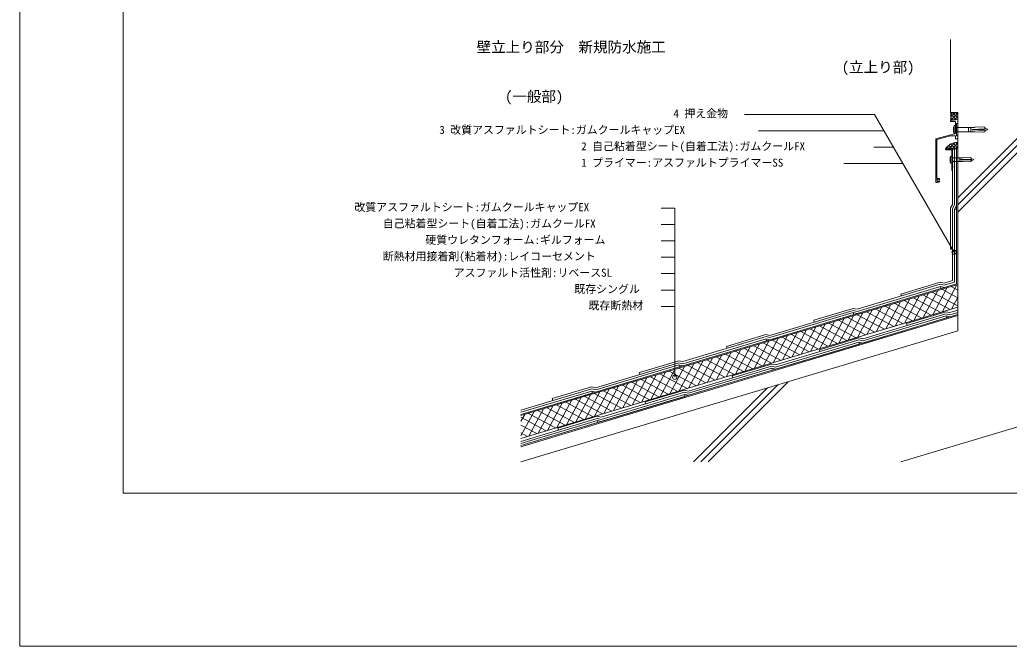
# Model space of a CAD drawing. Units: millimetres, scale not verified. Extents: x -105 to 105, y -148 to 149.
# Drawn here: x -105 to 30.9, y -148.5 to -62.5 of the extents above; entities that cross this region are included whole.
import ezdxf
from ezdxf.enums import TextEntityAlignment as Align

# ---------------------------------------------------------------- set-up
doc = ezdxf.new("R2010")
doc.units = ezdxf.units.MM
doc.header["$LTSCALE"] = 0.25
for name, color, linetype, lineweight in [('0-1_WAKU', 7, 'Continuous', 18), ('0-3_KUTAI', 3, 'Continuous', 18), ('0-4_BOUSUI', 1, 'Continuous', 18), ('0-5_MOJI', 7, 'Continuous', 18), ('0-6_HATCH', 9, 'Continuous', 18), ('0-7_KANAMONO_SCREW', 4, 'Continuous', 18), ('0-8_KANAMONO', 4, 'Continuous', 18), ('0-A_dannnetu', 6, 'Continuous', 18), ('0-C_single', 6, 'Continuous', 18)]:
    doc.layers.add(name, color=color, linetype=linetype, lineweight=lineweight)
doc.styles.add('ＭＳ ゴシック', font='')
doc.styles.get('ＭＳ ゴシック').set_extended_font_data('MS Gothic')

msp = doc.modelspace()

# ---------------------------------------------------------------- linework, layer by layer
at = {"layer": '0-1_WAKU'}
for points in [[(-105.0151, -148.4758), (104.9849, -148.4758), (104.9849, 148.5242), (-105.0151, 148.5242)], [(-90.8151, 121.5242), (93.4849, 121.5242), (93.4849, -127.4758), (-90.8151, -127.4758)]]:
    msp.add_lwpolyline(points, close=True, dxfattribs=at)
at = {"layer": '0-3_KUTAI'}
for p, q in [((22.8364, -75.1779), (22.8364, -65.1779)), ((23.8364, -75.1779), (22.8364, -75.1779)), ((23.8364, -105.1779), (23.8364, -75.1779)), ((-36.1636, -123.1779), (23.8364, -105.1779)), ((16.038, -123.1779), (41.8364, -115.4383))]:
    msp.add_line(p, q, dxfattribs=at)
at = {"layer": '0-4_BOUSUI'}
for p, q in [((23.8364, -80.1779), (23.1264, -80.1779)), ((23.6864, -98.6977), (23.6864, -80.1779)), ((-36.1636, -116.6527), (23.6864, -98.6977)), ((-36.1636, -120.9332), (23.8364, -102.9332))]:
    msp.add_line(p, q, dxfattribs=at)
for centre, radius, start, end in [((20.4198, -75.7366), 2.4804, 346.9819, 13.0181), ((23.775, -81.1926), 1.8935, 88.14111, 147.59241)]:
    msp.add_arc(centre, radius, start, end, dxfattribs=at)
at = {"layer": '0-5_MOJI'}
for p, q in [((12.4126, -75.4614), (-5.471, -75.4614)), ((12.4126, -75.4614), (23.3286, -94.3686)), ((13.7116, -77.7114), (-3.5217, -77.7114)), ((15.0107, -79.9614), (12.2972, -79.9614)), ((16.3097, -82.2114), (8.1737, -82.2114)), ((-15.0424, -88.3227), (-16.9174, -88.3227)), ((-15.0424, -88.3227), (-15.0424, -111.5509)), ((-15.0424, -90.5727), (-16.9174, -90.5727)), ((-15.0424, -92.8227), (-16.9174, -92.8227)), ((-15.0424, -95.0727), (-16.9174, -95.0727)), ((-15.0424, -97.3227), (-16.9174, -97.3227)), ((-15.0424, -99.5727), (-16.9174, -99.5727)), ((-15.0424, -101.8227), (-16.9174, -101.8227))]:
    msp.add_line(p, q, dxfattribs=at)
for centre in [(23.3286, -94.3686), (-15.0424, -111.5509)]:
    msp.add_circle(centre, 0.3, dxfattribs=at)
at = {"layer": '0-6_HATCH'}
for p, q in [((23.8364, -86.8988), (41.8364, -68.8988)), ((23.8364, -87.8888), (41.8364, -69.8888)), ((23.8364, -88.8787), (41.8364, -70.8787)), ((22.8364, -76.2953), (23.8364, -75.2953)), ((22.8717, -75.362), (23.0559, -75.1779)), ((23.6382, -76.1991), (22.8828, -75.4437)), ((23.2373, -76.2472), (22.8945, -75.9044)), ((22.8998, -75.783), (23.5049, -75.1779)), ((23.8364, -75.9483), (23.066, -75.1779)), ((23.3467, -76.2341), (23.8364, -75.7443)), ((23.8364, -75.4993), (23.515, -75.1779)), ((22.1764, -80.1779), (22.7602, -79.5941)), ((22.6255, -80.1779), (22.3704, -79.9228)), ((23.0745, -80.1779), (22.6025, -79.7059)), ((22.6255, -80.1779), (23.4812, -79.3221)), ((23.5235, -80.1779), (22.8733, -79.5277)), ((23.0745, -80.1779), (23.8364, -79.4159)), ((23.8364, -80.0418), (23.1873, -79.3927)), ((23.5235, -80.1779), (23.8364, -79.8649)), ((23.8364, -79.5928), (23.5556, -79.3119)), ((21.6822, -102.5876), (23.6936, -98.8521)), ((23.8364, -99.5777), (22.9199, -99.0842)), ((16.5213, -104.1359), (18.5327, -100.4004)), ((17.8115, -103.7488), (19.8229, -100.0133)), ((22.7847, -102.2569), (19.0492, -100.2454)), ((19.1017, -103.3618), (21.1132, -99.6263)), ((23.8364, -101.7414), (20.3395, -99.8584)), ((20.392, -102.9747), (22.4034, -99.2392)), ((23.8364, -100.6596), (21.6297, -99.4713)), ((12.6506, -105.2971), (14.662, -101.5616)), ((17.6238, -103.8051), (13.8883, -101.7937)), ((13.9408, -104.9101), (15.9523, -101.1745)), ((18.9141, -103.4181), (15.1785, -101.4066)), ((15.231, -104.523), (17.2425, -100.7875)), ((20.2043, -103.031), (16.4688, -101.0196)), ((21.4945, -102.6439), (17.759, -100.6325)), ((22.9724, -102.2006), (23.8364, -100.596)), ((7.4897, -106.8454), (9.5011, -103.1099)), ((8.7799, -106.4583), (10.7913, -102.7228)), ((13.7531, -104.9664), (10.0176, -102.9549)), ((10.0701, -106.0713), (12.0816, -102.3357)), ((15.0434, -104.5793), (11.3078, -102.5678)), ((11.3604, -105.6842), (13.3718, -101.9487)), ((16.3336, -104.1922), (12.5981, -102.1808)), ((2.3288, -108.3937), (4.3402, -104.6581)), ((3.619, -108.0066), (5.6304, -104.2711)), ((8.5922, -106.5146), (4.8567, -104.5032)), ((4.9092, -107.6195), (6.9207, -103.884)), ((9.8825, -106.1276), (6.1469, -104.1161)), ((6.1994, -107.2325), (8.2109, -103.4969)), ((11.1727, -105.7405), (7.4372, -103.7291)), ((12.4629, -105.3534), (8.7274, -103.342)), ((-1.5419, -109.5549), (0.4695, -105.8194)), ((-0.2517, -109.1678), (1.7597, -105.4323)), ((4.7215, -107.6758), (0.986, -105.6644)), ((1.0385, -108.7807), (3.05, -105.0452)), ((6.0118, -107.2888), (2.2762, -105.2773)), ((7.302, -106.9017), (3.5665, -104.8903)), ((-6.7028, -111.1031), (-4.6914, -107.3676)), ((-5.4126, -110.7161), (-3.4012, -106.9806)), ((-0.4394, -109.2241), (-4.1749, -107.2127)), ((-4.1224, -110.329), (-2.1109, -106.5935)), ((0.8509, -108.837), (-2.8847, -106.8256)), ((-2.8322, -109.9419), (-0.8207, -106.2064)), ((2.1411, -108.45), (-1.5944, -106.4385)), ((3.4313, -108.0629), (-0.3042, -106.0515)), ((-10.5735, -112.2644), (-8.5621, -108.5288)), ((-9.2833, -111.8773), (-7.2719, -108.1418)), ((-4.3101, -110.3853), (-8.0456, -108.3739)), ((-7.9931, -111.4902), (-5.9816, -107.7547)), ((-3.0198, -109.9982), (-6.7554, -107.9868)), ((-1.7296, -109.6112), (-5.4651, -107.5997)), ((-15.7344, -113.8126), (-13.723, -110.0771)), ((-14.4442, -113.4256), (-12.4328, -109.69)), ((-9.471, -111.9336), (-13.2065, -109.9222)), ((-13.154, -113.0385), (-11.1426, -109.303)), ((-8.1807, -111.5465), (-11.9163, -109.5351)), ((-11.8638, -112.6514), (-9.8523, -108.9159)), ((-6.8905, -111.1595), (-10.626, -109.148)), ((-5.6003, -110.7724), (-9.3358, -108.7609)), ((-19.6051, -114.9738), (-17.5937, -111.2383)), ((-18.3149, -114.5868), (-16.3035, -110.8512)), ((-13.3417, -113.0948), (-17.0772, -111.0834)), ((-17.0247, -114.1997), (-15.0132, -110.4642)), ((-12.0514, -112.7077), (-15.787, -110.6963)), ((-10.7612, -112.3207), (-14.4967, -110.3092)), ((-24.766, -116.5221), (-22.7546, -112.7866)), ((-23.4758, -116.135), (-21.4644, -112.3995)), ((-18.5026, -114.6431), (-22.2381, -112.6316)), ((-22.1856, -115.748), (-20.1742, -112.0125)), ((-17.2123, -114.256), (-20.9479, -112.2446)), ((-20.8954, -115.3609), (-18.8839, -111.6254)), ((-15.9221, -113.8689), (-19.6576, -111.8575)), ((-14.6319, -113.4819), (-18.3674, -111.4704)), ((-11.4526, -123.1779), (-0.8622, -112.5875)), ((-10.4627, -123.1779), (0.552, -112.1632)), ((-28.6367, -117.6833), (-26.6253, -113.9478)), ((-27.3465, -117.2962), (-25.3351, -113.5607)), ((-22.3733, -115.8043), (-26.1088, -113.7928)), ((-26.0563, -116.9092), (-24.0448, -113.1737)), ((-21.083, -115.4172), (-24.8186, -113.4058)), ((-19.7928, -115.0301), (-23.5283, -113.0187)), ((-12.4426, -123.1779), (-2.2765, -113.0117)), ((-33.7976, -119.2316), (-31.7862, -115.4961)), ((-32.5074, -118.8445), (-30.496, -115.109)), ((-27.5342, -117.3526), (-31.2697, -115.3411)), ((-31.2172, -118.4575), (-29.2058, -114.7219)), ((-26.2439, -116.9655), (-29.9795, -114.954)), ((-29.927, -118.0704), (-27.9155, -114.3349)), ((-24.9537, -116.5784), (-28.6892, -114.567)), ((-23.6635, -116.1913), (-27.399, -114.1799)), ((-36.1636, -119.6073), (-34.3667, -116.2702)), ((-36.1636, -117.5982), (-35.6569, -116.6573)), ((-31.4049, -118.5138), (-35.1404, -116.5023)), ((-35.0879, -119.6187), (-33.0764, -115.8831)), ((-30.1146, -118.1267), (-33.8502, -116.1153)), ((-28.8244, -117.7396), (-32.5599, -115.7282)), ((-32.6951, -118.9008), (-36.1636, -117.0332)), ((-33.9853, -119.2879), (-36.1636, -118.115)), ((-35.2756, -119.675), (-36.1636, -119.1968))]:
    msp.add_line(p, q, dxfattribs=at)
at = {"layer": '0-7_KANAMONO_SCREW'}
for p, q in [((23.2864, -77.1203), (23.2614, -77.2453)), ((23.2614, -77.8453), (23.2614, -77.2453)), ((23.2864, -77.1203), (23.3364, -77.1203)), ((23.3364, -76.9953), (23.3364, -78.0953)), ((23.5364, -76.9953), (23.3364, -76.9953)), ((23.5364, -76.9953), (23.5364, -77.1453)), ((23.5364, -77.1453), (23.5364, -77.9453)), ((23.6364, -77.2453), (25.8364, -77.2453)), ((25.3364, -77.2453), (25.3364, -77.8453)), ((25.6364, -77.2453), (25.6364, -77.8453)), ((25.8375, -77.2703), (25.8364, -77.2453)), ((25.8364, -77.5203), (27.5364, -77.4453)), ((25.8375, -77.2703), (26.1872, -77.2549)), ((25.8614, -77.2442), (26.1611, -77.231)), ((25.8625, -77.2692), (25.8614, -77.2442)), ((26.1622, -77.256), (26.1611, -77.231)), ((26.1861, -77.2299), (27.3986, -77.1764)), ((26.1872, -77.2549), (26.1861, -77.2299)), ((26.9867, -77.4696), (26.9492, -77.6194)), ((27.1383, -77.4629), (27.0976, -77.626)), ((27.29, -77.4562), (27.2459, -77.6325)), ((27.4417, -77.4495), (27.3943, -77.639)), ((27.5364, -77.2453), (27.3986, -77.1764)), ((27.5364, -77.4453), (27.5364, -77.2453)), ((27.5364, -77.354), (27.8869, -77.4991)), ((27.6081, -77.3837), (27.5364, -77.6705)), ((23.3364, -77.9703), (23.2864, -77.9703)), ((23.3364, -78.0953), (23.5364, -78.0953)), ((23.5364, -77.9453), (23.5364, -78.0953)), ((23.6364, -77.8453), (25.8364, -77.8453)), ((25.8364, -77.5203), (25.8364, -77.5703)), ((25.8364, -77.5703), (27.5364, -77.6453)), ((25.8375, -77.8203), (25.8364, -77.8453)), ((25.8375, -77.8203), (26.1872, -77.8358)), ((25.8625, -77.8214), (25.8614, -77.8464)), ((25.8614, -77.8464), (26.1611, -77.8596)), ((25.9249, -77.5164), (25.9107, -77.5736)), ((26.0766, -77.5097), (26.059, -77.5801)), ((26.1622, -77.8347), (26.1611, -77.8596)), ((26.1872, -77.8358), (26.1861, -77.8607)), ((26.1861, -77.8607), (27.3986, -77.9142)), ((26.2283, -77.503), (26.2074, -77.5867)), ((26.38, -77.4963), (26.3557, -77.5932)), ((26.5316, -77.4896), (26.5041, -77.5998)), ((26.6833, -77.483), (26.6525, -77.6063)), ((26.835, -77.4763), (26.8008, -77.6129)), ((27.5364, -77.8453), (27.3986, -77.9142)), ((27.5364, -77.7367), (27.8869, -77.5915)), ((27.5364, -77.6453), (27.5364, -77.8453)), ((22.7981, -81.3237), (22.7773, -81.4279)), ((22.7773, -81.9279), (22.7773, -81.4279)), ((22.7981, -82.032), (22.7981, -81.3237)), ((22.7981, -81.3237), (22.8398, -81.3237)), ((22.8398, -81.2195), (22.8398, -82.1362)), ((23.0064, -81.2195), (22.8398, -81.2195)), ((23.0064, -81.2195), (23.0064, -81.3445)), ((23.0064, -81.3445), (23.0064, -82.0112)), ((23.0898, -81.4279), (24.272, -81.4279)), ((23.8554, -81.4279), (23.8554, -81.9279)), ((24.1054, -81.4279), (24.1054, -81.9279)), ((24.273, -81.4487), (24.272, -81.4279)), ((24.273, -81.4487), (24.5643, -81.4358)), ((24.2928, -81.4269), (24.5426, -81.4159)), ((24.2938, -81.4478), (24.2928, -81.4269)), ((24.5435, -81.4367), (24.5426, -81.4159)), ((24.5634, -81.415), (25.5738, -81.3704)), ((24.5643, -81.4358), (24.5634, -81.415)), ((25.6887, -81.5184), (25.9807, -81.6394)), ((25.7484, -81.5432), (25.6887, -81.7821)), ((22.7773, -81.9279), (22.7981, -82.032)), ((22.8398, -82.032), (22.7981, -82.032)), ((22.8398, -82.1362), (23.0064, -82.1362)), ((23.0064, -82.0112), (23.0064, -82.1362)), ((23.0898, -81.9279), (24.272, -81.9279)), ((24.272, -81.657), (25.6887, -81.5945)), ((24.272, -81.657), (24.272, -81.6987)), ((24.272, -81.6987), (25.6887, -81.7612)), ((24.273, -81.907), (24.272, -81.9279)), ((24.273, -81.907), (24.5643, -81.9199)), ((24.2938, -81.908), (24.2928, -81.9288)), ((24.2928, -81.9288), (24.5426, -81.9398)), ((24.3458, -81.6538), (24.3339, -81.7014)), ((24.4722, -81.6482), (24.4575, -81.7069)), ((24.5435, -81.919), (24.5426, -81.9398)), ((24.5643, -81.9199), (24.5634, -81.9407)), ((24.5634, -81.9407), (25.5738, -81.9853)), ((24.5986, -81.6426), (24.5812, -81.7123)), ((24.725, -81.637), (24.7048, -81.7178)), ((24.8514, -81.6315), (24.8284, -81.7232)), ((24.9778, -81.6259), (24.9521, -81.7287)), ((25.1042, -81.6203), (25.0757, -81.7341)), ((25.2306, -81.6147), (25.1993, -81.7396)), ((25.3569, -81.6092), (25.323, -81.7451)), ((25.4833, -81.6036), (25.4466, -81.7505)), ((25.6097, -81.598), (25.5702, -81.756)), ((25.6887, -81.9279), (25.5738, -81.9853)), ((25.6887, -81.8373), (25.9807, -81.7164)), ((25.6887, -81.7612), (25.6887, -81.9279))]:
    msp.add_line(p, q, dxfattribs=at)
for points in [[(23.2614, -77.8453), (23.2864, -77.9703), (23.2864, -77.1203)], [(25.6887, -81.5945), (25.6887, -81.4279), (25.5738, -81.3704)]]:
    msp.add_lwpolyline(points, dxfattribs=at)
for centre, radius, start, end in [((23.6364, -77.1453), 0.1, 180, 270), ((23.6364, -77.9453), 0.1, 90, 180), ((27.8677, -77.5453), 0.05, 292.5, 67.5), ((23.0898, -81.3445), 0.0833, 180, 270), ((23.0898, -82.0112), 0.0833, 90, 180), ((25.9648, -81.6779), 0.0417, 292.5, 67.5)]:
    msp.add_arc(centre, radius, start, end, dxfattribs=at)
at = {"layer": '0-8_KANAMONO'}
for p, q in [((22.9064, -80.2979), (22.2264, -80.2979)), ((23.1764, -80.2279), (23.1764, -80.2479)), ((21.2914, -84.3943), (21.2841, -84.3985)), ((21.2841, -84.5921), (21.2914, -84.5964)), ((21.3164, -84.2953), (21.3164, -84.351)), ((21.3164, -84.6397), (21.3164, -84.6953))]:
    msp.add_line(p, q, dxfattribs=at)
for points in [[(23.8364, -76.1979), (23.8364, -76.6953), (23.6864, -76.6953), (23.6864, -78.3953), (23.8364, -78.3953), (23.8364, -78.7953), (23.5364, -78.7953), (23.5364, -78.3953), (22.8315, -78.3953), (20.9664, -78.8951), (20.9664, -81.7653)], [(23.5364, -77.9184), (23.5364, -77.5753), (23.5664, -77.5453), (23.5364, -77.5153), (23.5364, -76.4453), (22.8364, -76.4453), (22.8364, -76.2953), (23.8141, -76.178)], [(21.2664, -84.7453), (20.9664, -84.7453), (20.9664, -84.7953), (20.8364, -84.7953), (20.8364, -78.7953), (23.3882, -78.1116)], [(22.1764, -80.2479), (22.1764, -80.1779), (23.1264, -80.1779)], [(23.0234, -81.6591), (23.0064, -81.6529), (23.0064, -80.3979)], [(23.1264, -80.2979), (23.1264, -81.4279), (23.169, -81.4623)], [(23.169, -81.4934), (23.1264, -81.5279), (23.1264, -81.7279), (23.169, -81.7623)], [(20.9664, -81.8253), (20.9664, -84.2453), (21.2664, -84.2453)], [(23.0064, -83.1279), (23.0064, -81.7029), (23.0234, -81.6966)], [(23.169, -82.6934), (23.1264, -82.7279), (23.1264, -83.1779), (23.0564, -83.1779)], [(23.169, -81.7934), (23.1264, -81.8279), (23.1264, -82.0279), (23.169, -82.0623)], [(23.169, -82.0934), (23.1264, -82.1279), (23.1264, -82.3279), (23.169, -82.3623)], [(23.169, -82.3934), (23.1264, -82.4279), (23.1264, -82.6279), (23.169, -82.6623)]]:
    msp.add_lwpolyline(points, dxfattribs=at)
for centre, radius, start, end in [((23.8164, -76.1979), 0.02, 360, 96.84277), ((23.3364, -77.9184), 0.2, 285, 360), ((23.1264, -80.2279), 0.05, 0, 90), ((22.2264, -80.2479), 0.05, 180, 270), ((22.9064, -80.3979), 0.1, 360, 90), ((23.1264, -80.2479), 0.05, 270, 360), ((23.1564, -81.4779), 0.02, 308.97666, 51.02334), ((20.9664, -81.7953), 0.03, 90, 270), ((23.0164, -81.6779), 0.02, 290.2297, 69.7703), ((23.1564, -81.7779), 0.02, 308.97666, 51.02334), ((23.1564, -82.0779), 0.02, 308.97666, 51.02334), ((23.1564, -82.3779), 0.02, 308.97666, 51.02334), ((23.1564, -82.6779), 0.02, 308.97666, 51.02334), ((21.2664, -84.2953), 0.05, 360, 90), ((23.0564, -83.1279), 0.05, 180, 270), ((21.1164, -84.4953), 0.15, 44.47751, 315.52249), ((21.2591, -84.3552), 0.05, 224.47751, 300), ((21.2591, -84.6354), 0.05, 60, 135.52249), ((21.2664, -84.6953), 0.05, 270, 0), ((21.2664, -84.351), 0.05, 300, 360), ((21.2664, -84.6397), 0.05, 0, 60)]:
    msp.add_arc(centre, radius, start, end, dxfattribs=at)
at = {"layer": '0-A_dannnetu'}
for p, q in [((-36.1636, -116.8093), (23.8364, -98.8093)), ((-36.1636, -119.9414), (23.8364, -101.9414)), ((-36.1636, -121.0898), (23.8364, -103.0898))]:
    msp.add_line(p, q, dxfattribs=at)
at = {"layer": '0-C_single'}
for points in [[(23.4064, -80.1779), (23.4064, -87.8867), (23.1264, -88.3716), (23.1264, -93.9467), (22.8464, -93.9467), (22.8464, -88.2966), (23.1264, -87.8116), (23.1264, -83.1779)], [(23.1264, -98.281), (23.1264, -88.3716), (23.4064, -87.8867), (23.4064, -80.1779)], [(23.6864, -80.1779), (23.6864, -87.9617), (23.4064, -88.4467), (23.4064, -98.4893)], [(23.4064, -98.4893), (23.4064, -88.4467), (23.6864, -88.4467), (23.6864, -98.6977)], [(23.6864, -98.6977), (21.9968, -99.2046), (21.4518, -99.0757), (10.0154, -102.5067), (9.4704, -102.3778), (4.1305, -103.9798), (4.05, -103.7116), (9.4618, -102.0881), (10.0068, -102.2169), (21.4432, -98.786), (21.9882, -98.9148), (23.4064, -98.4893), (21.9882, -98.9148), (21.4432, -98.786), (16.1033, -100.3879), (16.0229, -100.1198), (21.4346, -98.4962), (21.9796, -98.6251), (23.1264, -98.281)], [(23.8364, -102.9331), (22.7693, -103.2532), (22.2243, -103.1244), (10.7879, -106.5554), (10.2429, -106.4265), (4.903, -108.0285), (4.8226, -107.7603), (10.2343, -106.1368), (10.7793, -106.2656), (22.2157, -102.8347), (22.7607, -102.9635), (23.8364, -102.6408), (22.7607, -102.9635), (22.2157, -102.8347), (16.8758, -104.4366), (16.7954, -104.1684), (22.2071, -102.5449), (22.7521, -102.6737), (23.8364, -102.3484)], [(-36.1636, -116.068), (-26.4481, -113.1534), (-25.9031, -113.2822), (-14.4667, -109.8513), (-14.3862, -110.1195), (-25.8945, -113.572), (-26.4395, -113.4431), (-36.1636, -116.3603), (-26.4395, -113.4431), (-26.359, -113.7113), (-36.1636, -116.6527)], [(-36.1636, -120.3485), (-25.6756, -117.2021), (-25.1306, -117.331), (-13.6941, -113.9), (-13.6137, -114.1682), (-25.122, -117.6207), (-25.667, -117.4919), (-36.1636, -120.6409), (-25.667, -117.4919), (-25.5865, -117.7601), (-36.1636, -120.9332)]]:
    msp.add_lwpolyline(points, dxfattribs=at)
for points in [[(21.5323, -99.3439), (10.024, -102.7964), (9.479, -102.6676), (-1.9574, -106.0985), (-2.5024, -105.9697), (-7.8423, -107.5716), (-7.9228, -107.3034), (-2.511, -105.6799), (-1.966, -105.8088), (9.4704, -102.3778), (10.0154, -102.5067), (21.4518, -99.0757)], [(9.5595, -102.9358), (-1.9488, -106.3883), (-2.4938, -106.2594), (-13.9303, -109.6904), (-14.4752, -109.5615), (-19.8152, -111.1635), (-19.8956, -110.8953), (-14.4838, -109.2718), (-13.9389, -109.4006), (-2.5024, -105.9697), (-1.9574, -106.0985), (9.479, -102.6676)], [(22.3048, -103.3926), (10.7965, -106.8451), (10.2515, -106.7163), (-1.1849, -110.1472), (-1.7299, -110.0184), (-7.0698, -111.6204), (-7.1503, -111.3522), (-1.7385, -109.7286), (-1.1935, -109.8575), (10.2429, -106.4265), (10.7879, -106.5554), (22.2243, -103.1244)], [(-2.4134, -106.5276), (-13.9217, -109.9801), (-14.4667, -109.8513), (-25.9031, -113.2822), (-26.4481, -113.1534), (-31.788, -114.7553), (-31.8684, -114.4871), (-26.4567, -112.8636), (-25.9117, -112.9925), (-14.4752, -109.5615), (-13.9303, -109.6904), (-2.4938, -106.2594)], [(10.332, -106.9845), (-1.1763, -110.437), (-1.7213, -110.3081), (-13.1578, -113.7391), (-13.7027, -113.6103), (-19.0426, -115.2122), (-19.1231, -114.944), (-13.7113, -113.3205), (-13.1664, -113.4493), (-1.7299, -110.0184), (-1.1849, -110.1472), (10.2515, -106.7163)], [(-1.6409, -110.5763), (-13.1492, -114.0288), (-13.6941, -113.9), (-25.1306, -117.331), (-25.6756, -117.2021), (-31.0155, -118.8041), (-31.0959, -118.5359), (-25.6842, -116.9124), (-25.1392, -117.0412), (-13.7027, -113.6103), (-13.1578, -113.7391), (-1.7213, -110.3081)]]:
    msp.add_lwpolyline(points, close=True, dxfattribs=at)

# ---------------------------------------------------------------- texts
at = {"layer": '0-5_MOJI', "style": 'ＭＳ ゴシック'}
for s, height, p in [('壁立上り部分\u3000新規防水施工', 1.466, (-42.2665, -67.376)), ('(立上り部)', 1.466, (7.9047, -70.1286)), ('(一般部)', 1.466, (-38.3482, -74.1626)), ('4 押え金物', 1.1, (-15.2172, -76.2114)), ('3 改質アスファルトシート:ガムクールキャップEX', 1.1, (-47.3796, -78.4614)), ('2 自己粘着型シート(自着工法):ガムクールFX', 1.1, (-27.8872, -80.7114)), ('1 プライマー:アスファルトプライマーSS', 1.1, (-27.8872, -82.9614)), ('改質アスファルトシート:ガムクールキャップEX', 1.1, (-59.0511, -89.0727)), ('自己粘着型シート(自着工法):ガムクールFX', 1.1, (-55.1526, -91.3227)), ('硬質ウレタンフォーム:ギルフォーム', 1.1, (-49.3049, -93.5727)), ('断熱材用接着剤(粘着材):レイコーセメント', 1.1, (-55.1526, -95.8227)), ('アスファルト活性剤:リベースSL', 1.1, (-45.4064, -98.0727)), ('既存シングル', 1.1, (-28.8379, -100.3227)), ('既存断熱材', 1.1, (-26.8886, -102.5727))]:
    msp.add_text(s, height=height, dxfattribs=at).set_placement(p, align=Align.BOTTOM_LEFT)

doc.saveas('drawing.dxf')
